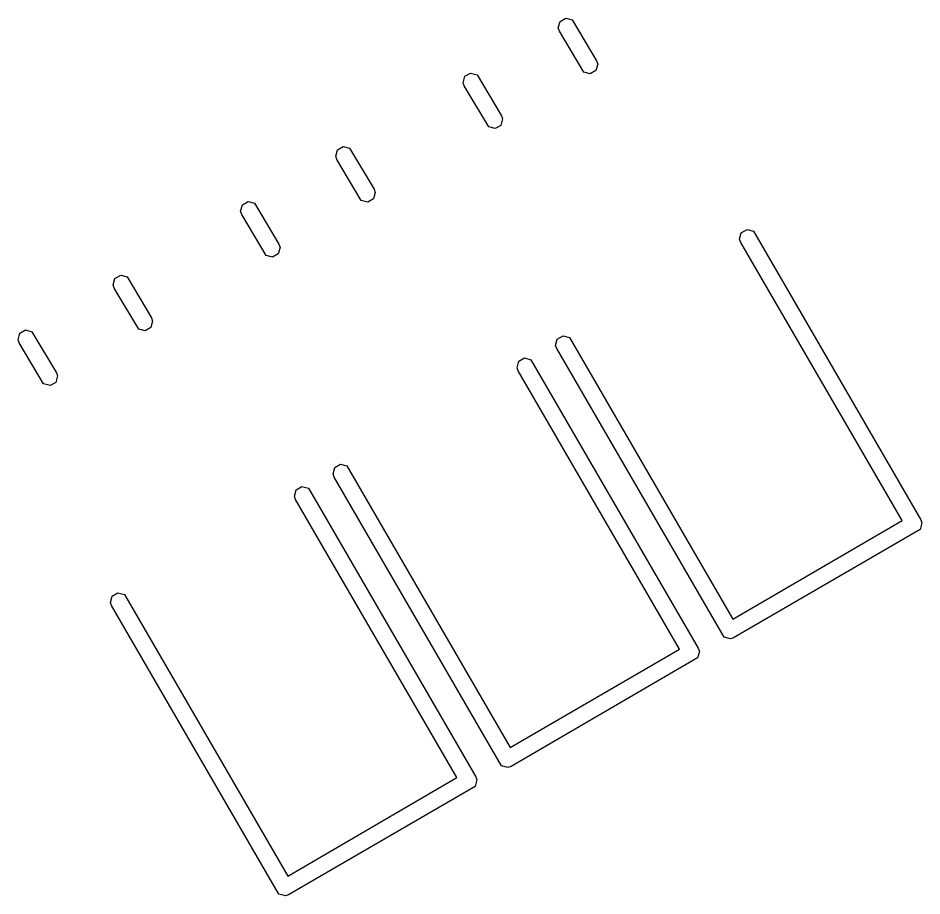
# Model space of a CAD drawing. Extents: x 92.8 to 153.3, y -126.8 to -57.9.
# Drawn here: x 147.03 to 153.28, y -126.79 to -120.71 of the extents above; entities that cross this region are included whole.
import ezdxf

# ---------------------------------------------------------------- set-up
doc = ezdxf.new("R2010")
doc.units = 0
doc.layers.add('BLACK', color=7, linetype='CONTINUOUS')

msp = doc.modelspace()

# ---------------------------------------------------------------- linework, layer by layer
at = {"layer": 'BLACK', "linetype": 'CONTINUOUS'}
for p, q in [((150.767759, -120.780353), (150.779645, -120.735995)), ((150.779645, -120.735995), (150.819414, -120.713034)), ((150.819414, -120.713034), (150.863772, -120.72492)), ((150.863772, -120.72492), (151.032849, -121.008635)), ((150.775284, -120.802521), (150.767759, -120.780353)), ((150.944361, -121.086236), (150.775284, -120.802521)), ((151.040374, -121.030803), (151.028488, -121.075161)), ((151.032849, -121.008635), (151.040374, -121.030803)), ((150.10958, -121.160353), (150.121466, -121.115995)), ((150.121466, -121.115995), (150.161235, -121.093034)), ((150.161235, -121.093034), (150.205593, -121.10492)), ((150.205593, -121.10492), (150.37467, -121.388635)), ((150.988719, -121.098122), (150.944361, -121.086236)), ((151.028488, -121.075161), (150.988719, -121.098122)), ((150.117105, -121.182521), (150.10958, -121.160353)), ((150.286182, -121.466236), (150.117105, -121.182521)), ((150.382195, -121.410803), (150.370309, -121.455161)), ((150.37467, -121.388635), (150.382195, -121.410803)), ((150.33054, -121.478122), (150.286182, -121.466236)), ((150.370309, -121.455161), (150.33054, -121.478122)), ((149.227965, -121.669353), (149.239851, -121.624995)), ((149.239851, -121.624995), (149.27962, -121.602034)), ((149.27962, -121.602034), (149.323978, -121.61392)), ((149.323978, -121.61392), (149.493055, -121.897635)), ((149.23549, -121.691521), (149.227965, -121.669353)), ((149.404567, -121.975236), (149.23549, -121.691521)), ((149.50058, -121.919803), (149.488694, -121.964161)), ((149.493055, -121.897635), (149.50058, -121.919803)), ((148.569786, -122.049353), (148.581672, -122.004995)), ((148.581672, -122.004995), (148.621441, -121.982034)), ((148.621441, -121.982034), (148.665799, -121.99392)), ((148.665799, -121.99392), (148.834876, -122.277635)), ((149.448925, -121.987122), (149.404567, -121.975236)), ((149.488694, -121.964161), (149.448925, -121.987122)), ((148.577311, -122.071521), (148.569786, -122.049353)), ((148.746388, -122.355236), (148.577311, -122.071521)), ((152.033904, -122.198438), (152.073673, -122.175477)), ((152.073673, -122.175477), (152.118031, -122.187363)), ((152.118031, -122.187363), (153.275967, -124.183832)), ((152.022018, -122.242796), (152.033904, -122.198438)), ((152.029543, -122.264964), (152.022018, -122.242796)), ((148.842401, -122.299803), (148.830515, -122.344161)), ((148.834876, -122.277635), (148.842401, -122.299803)), ((153.145941, -124.189815), (152.029543, -122.264964)), ((148.790746, -122.367122), (148.746388, -122.355236)), ((148.830515, -122.344161), (148.790746, -122.367122)), ((147.700057, -122.513996), (147.739826, -122.491035)), ((147.739826, -122.491035), (147.784184, -122.502921)), ((147.784184, -122.502921), (147.953261, -122.786636)), ((147.688171, -122.558354), (147.700057, -122.513996)), ((147.695696, -122.580522), (147.688171, -122.558354)), ((147.864773, -122.864237), (147.695696, -122.580522)), ((147.960786, -122.808804), (147.9489, -122.853162)), ((147.953261, -122.786636), (147.960786, -122.808804)), ((147.041878, -122.893996), (147.081647, -122.871035)), ((147.081647, -122.871035), (147.126005, -122.882921)), ((147.909131, -122.876123), (147.864773, -122.864237)), ((147.9489, -122.853162), (147.909131, -122.876123)), ((147.029992, -122.938354), (147.041878, -122.893996)), ((147.037517, -122.960522), (147.029992, -122.938354)), ((147.126005, -122.882921), (147.295082, -123.166636)), ((150.74896, -122.977796), (150.760846, -122.933438)), ((150.760846, -122.933438), (150.800615, -122.910477)), ((150.800615, -122.910477), (150.844973, -122.922363)), ((150.844973, -122.922363), (151.97497, -124.870661)), ((147.206594, -123.244237), (147.037517, -122.960522)), ((150.756485, -122.999964), (150.74896, -122.977796)), ((151.914421, -124.996433), (150.756485, -122.999964)), ((150.49411, -123.087437), (150.533879, -123.064476)), ((150.533879, -123.064476), (150.578237, -123.076362)), ((150.482224, -123.131795), (150.49411, -123.087437)), ((150.578237, -123.076362), (151.736173, -125.072831)), ((147.302607, -123.188804), (147.290721, -123.233162)), ((147.295082, -123.166636), (147.302607, -123.188804)), ((150.489749, -123.153963), (150.482224, -123.131795)), ((151.606147, -125.078814), (150.489749, -123.153963)), ((147.250952, -123.256123), (147.206594, -123.244237)), ((147.290721, -123.233162), (147.250952, -123.256123)), ((149.221052, -123.822437), (149.260821, -123.799476)), ((149.260821, -123.799476), (149.305179, -123.811362)), ((149.305179, -123.811362), (150.435176, -125.75966)), ((149.209166, -123.866795), (149.221052, -123.822437)), ((149.216691, -123.888963), (149.209166, -123.866795)), ((150.374627, -125.885432), (149.216691, -123.888963)), ((148.942431, -124.020795), (148.954317, -123.976437)), ((148.954317, -123.976437), (148.994086, -123.953476)), ((148.994086, -123.953476), (149.038444, -123.965362)), ((149.038444, -123.965362), (150.19638, -125.961831)), ((148.949956, -124.042963), (148.942431, -124.020795)), ((150.066354, -125.967814), (148.949956, -124.042963)), ((151.97497, -124.870661), (153.145941, -124.189815)), ((153.275967, -124.183832), (153.283492, -124.206)), ((153.271607, -124.250358), (151.980947, -125.000794)), ((153.283492, -124.206), (153.271607, -124.250358)), ((147.681259, -124.711437), (147.721028, -124.688476)), ((147.721028, -124.688476), (147.765386, -124.700362)), ((147.669373, -124.755795), (147.681259, -124.711437)), ((147.676898, -124.777963), (147.669373, -124.755795)), ((147.765386, -124.700362), (148.895383, -126.64866)), ((148.834834, -126.774432), (147.676898, -124.777963)), ((151.958779, -125.008319), (151.914421, -124.996433)), ((151.980947, -125.000794), (151.958779, -125.008319)), ((150.435176, -125.75966), (151.606147, -125.078814)), ((151.743698, -125.094999), (151.731813, -125.139357)), ((151.736173, -125.072831), (151.743698, -125.094999)), ((151.731813, -125.139357), (150.441153, -125.889793)), ((150.418985, -125.897318), (150.374627, -125.885432)), ((150.441153, -125.889793), (150.418985, -125.897318)), ((148.895383, -126.64866), (150.066354, -125.967814)), ((150.203905, -125.983999), (150.19202, -126.028357)), ((150.19638, -125.961831), (150.203905, -125.983999)), ((150.19202, -126.028357), (148.90136, -126.778793)), ((148.879192, -126.786318), (148.834834, -126.774432)), ((148.90136, -126.778793), (148.879192, -126.786318))]:
    msp.add_line(p, q, dxfattribs=at)

doc.saveas('drawing.dxf')
